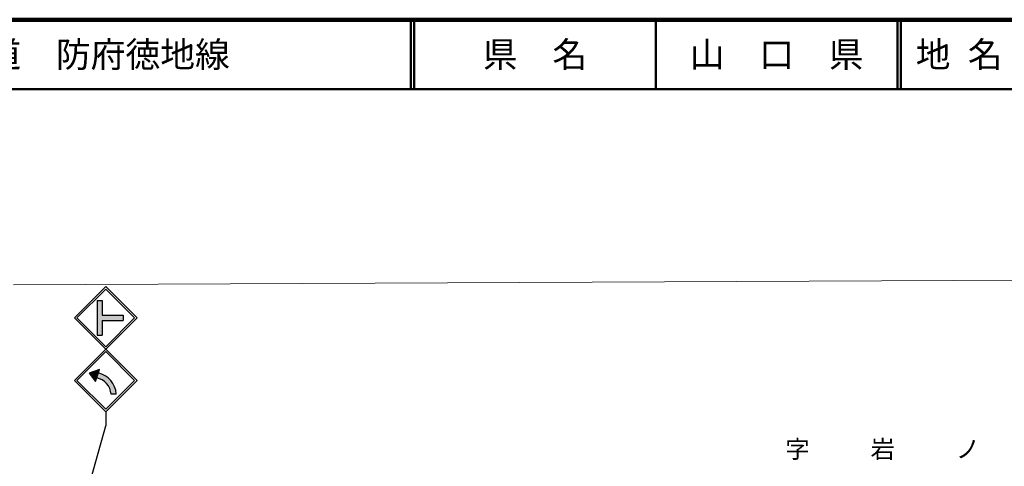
# Model space of a CAD drawing. Units: millimetres, scale not verified. Extents: x 40000 to 680000, y 20000 to 380000.
# Drawn here: x 241522 to 383122, y 315806 to 380000 of the extents above; entities that cross this region are included whole.
import ezdxf
from ezdxf.enums import TextEntityAlignment as Align

# ---------------------------------------------------------------- set-up
doc = ezdxf.new("R2010")
doc.units = ezdxf.units.MM
doc.header["$LTSCALE"] = 1000
doc.layers.add('M-BMK-HTXT', color=7, linetype='Continuous')
doc.layers.add('M-TTL-TXT', color=7, linetype='Continuous')
for name, color, linetype, lineweight in [('M-STR-HTXT', 7, 'Continuous', 13), ('M-STR-STRC', 7, 'Continuous', 25), ('M-TTL', 2, 'Continuous', 140), ('M-TTL-LINE', 7, 'Continuous', 50)]:
    doc.layers.add(name, color=color, linetype=linetype, lineweight=lineweight)
doc.styles.add('ＭＳ ゴシック', font='')
doc.styles.get('ＭＳ ゴシック').set_extended_font_data('MS Gothic')

msp = doc.modelspace()

# ---------------------------------------------------------------- hatches: boundary and pattern name
at = {"layer": 'M-STR-STRC'}
for points in [[(252645, 339643), (253395, 339643), (253395, 337518), (256395, 337518), (256395, 336768), (253395, 336768), (253395, 334643), (252645, 334643)], [(252989, 329740), (251519, 329176), (252431, 327992)], [(252989, 329740), (251519, 329176), (252431, 327992)], [(252823, 329221), (252989, 329740), (251519, 329176), (252431, 327992), (252597, 328511)], [(252823, 329221), (252597, 328511, -0.33505), (254673, 326188), (255416, 326189, 0.33299)]]:
    msp.add_hatch(color=256, dxfattribs=at).paths.add_polyline_path(points)

# ---------------------------------------------------------------- linework, layer by layer
at = {"layer": 'M-STR-HTXT'}
msp.add_line((576688, 343471), (240625, 341900), dxfattribs=at)
at = {"layer": 'M-STR-STRC'}
for p, q in [((249396, 337144), (253896, 341644)), ((249749, 337144), (253896, 341290)), ((258396, 337143), (253896, 341644)), ((258043, 337143), (253896, 341290)), ((252645, 339643), (252645, 334643)), ((252645, 339643), (253395, 339643)), ((253395, 339643), (253395, 337518)), ((249396, 337144), (253896, 332643)), ((249749, 337144), (253896, 332997)), ((253395, 337518), (256395, 337518)), ((253896, 332997), (258043, 337143)), ((253896, 332643), (258396, 337143)), ((256395, 337518), (256395, 336768)), ((253395, 336768), (256395, 336768)), ((253395, 336768), (253395, 334643)), ((252645, 334643), (253395, 334643)), ((249396, 328143), (253896, 332643)), ((249749, 328143), (253896, 332289)), ((258396, 328143), (253896, 332643)), ((258043, 328143), (253896, 332289)), ((252989, 329740), (251519, 329176)), ((251519, 329176), (252431, 327992)), ((252431, 327992), (252989, 329740)), ((249396, 328143), (253896, 323642)), ((249749, 328143), (253896, 323996)), ((253896, 323996), (258043, 328143)), ((253896, 323643), (258396, 328143)), ((255416, 326189), (254673, 326188)), ((253896, 323642), (253896, 321642)), ((246920, 296748), (253896, 321642))]:
    msp.add_line(p, q, dxfattribs=at)
for radius, start, end in [(3327, 3.70323, 77.37188), (2586, 4.73997, 78.83443)]:
    msp.add_arc((252096, 325975), radius, start, end, dxfattribs=at)
at = {"layer": 'M-TTL'}
msp.add_line((680000, 380000), (40000, 380000), dxfattribs=at)
at = {"layer": 'M-TTL-LINE'}
for p, q in [((297750, 380000), (297750, 370000)), ((298250, 380000), (298250, 370000)), ((333000, 380000), (333000, 370000)), ((367750, 380000), (367750, 370000)), ((368250, 380000), (368250, 370000)), ((40000, 370000), (680000, 370000))]:
    msp.add_line(p, q, dxfattribs=at)

# ---------------------------------------------------------------- texts
at = {"layer": 'M-BMK-HTXT', "style": 'ＭＳ ゴシック'}
msp.add_text('字\u3000\u3000 岩\u3000 \u3000ノ\u3000\u3000 竹', height=2566, rotation=0.008, dxfattribs=at).set_placement((371751, 316227), align=Align.BOTTOM_CENTER)
at = {"layer": 'M-TTL-TXT', "style": 'ＭＳ ゴシック'}
for s, p in [('主要地方道\u3000防府徳地線', (216734, 375000)), ('地 名', (370380, 375000))]:
    msp.add_text(s, height=3666, dxfattribs=at).set_placement(p, align=Align.MIDDLE_LEFT)
for s, p in [('県\u3000名', (315625, 375000)), ('山\u3000口\u3000県', (350375, 375000))]:
    msp.add_text(s, height=3666, dxfattribs=at).set_placement(p, align=Align.MIDDLE_CENTER)

doc.saveas('drawing.dxf')
